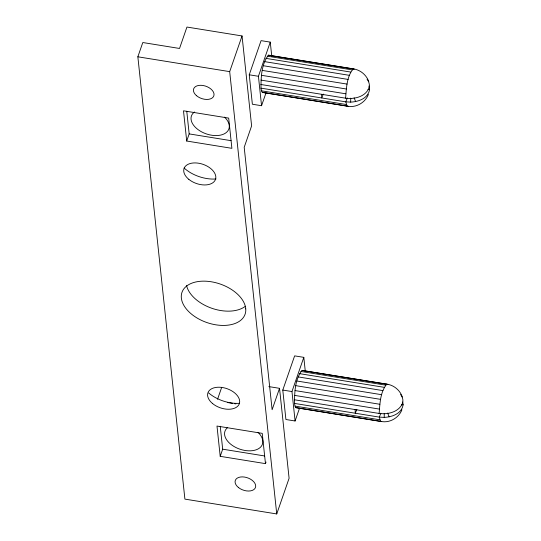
<?xml version="1.0" encoding="UTF-8"?>
<svg xmlns="http://www.w3.org/2000/svg" width="541" height="541" viewBox="0 0 541 541"><rect width="100%" height="100%" fill="white"/><g stroke="black" fill="none" stroke-linecap="round" stroke-linejoin="round"><path stroke-width="0.81" d="M368.793 81.691C366.433 74.901 360.387 69.904 353.266 68.849L268.485 55.155C261.377 64.088 261.005 77.079 260.985 88.142L345.767 101.843L350.683 102.121L350.717 98.151M402.328 396.959C399.968 390.169 393.922 385.172 386.801 384.124L302.02 370.423C294.913 379.356 294.547 392.353 294.52 403.417L379.302 417.111L384.218 417.395L384.252 413.425M367.075 79.209C368.908 81.664 370.118 85.005 368.888 87.987A19.672 13.288 -2.7 0 1 368.333 89.346C364.201 97.157 353.713 99.328 345.598 98.178C346.45 88.325 346.619 76.687 353.266 68.849M400.611 394.477C402.443 396.932 403.654 400.279 402.423 403.255A19.672 13.288 -2.7 0 1 401.868 404.621C397.736 412.431 387.248 414.595 379.133 413.452C379.985 403.593 380.154 391.955 386.801 384.124M369.084 85.999L369.611 89.515L369.05 91.652A19.74 13.336 -2.7 0 1 368.502 93.005C365.324 99.416 357.358 101.803 350.683 102.121M402.747 402.017L403.146 404.79L402.585 406.927A19.74 13.336 -2.7 0 1 402.037 408.279C398.859 414.69 390.893 417.07 384.218 417.395M279.528 388.33L289.097 478.264L276.742 513.95L184.9 499.113L137.854 56.798L142.797 42.529L179.531 48.46L186.943 27.05L242.05 35.949L251.612 125.891L244.201 147.301L272.116 409.74L279.528 388.33L268.836 386.599M186.706 141.032L183.494 110.81L228.681 118.107L231.893 148.335L186.706 141.032L189.174 133.898L186.767 111.23M276.742 513.95L229.688 71.635L242.05 35.949M265.962 93.011L261.56 105.718L252.376 104.237L249.245 74.793L261.073 40.636L270.257 42.124L271.738 56.027M261.56 105.718L258.429 76.281L270.257 42.124M217.563 399.251L221.682 387.356M266.016 462.048L265.469 463.637L220.207 456.327L222.682 449.186L220.241 426.274M299.504 408.266L295.095 420.993L285.912 419.505L282.781 390.068L294.629 355.863L303.812 357.351L305.286 371.248M295.095 420.993L291.964 391.549L303.812 357.351M323.315 94.08L321.746 97.962L321.577 94.303M347.336 97.962L345.767 101.843L347.085 106.063C355.802 108.18 365.216 102.743 368.407 94.472M356.85 409.348L355.281 413.229L355.112 409.571M380.871 413.229L379.302 417.111L380.621 421.331C389.337 423.447 398.751 418.017 401.943 409.747M367.975 89.508L369.611 89.515M401.51 404.783L403.146 404.79M270.372 55.561L354.321 69.126M267.254 56.156L352.042 69.85M265.935 58.367L350.717 72.061M264.617 61.633L349.398 75.334M263.379 65.738L348.167 79.439M262.324 70.404L347.106 84.098M261.506 75.3L346.294 88.995M137.854 56.798L229.688 71.635M249.245 74.793L258.429 76.281M260.992 80.102L345.78 93.803M260.816 84.484L345.598 98.178M260.985 88.142L261.492 90.834L346.274 104.528M261.492 90.834L262.297 92.369L347.085 106.063M348.133 106.34L262.297 92.369M189.174 133.898L231.075 140.667M387.856 384.394L302.02 370.423M300.789 371.424L385.577 385.124M299.471 373.635L384.252 387.336M298.152 376.908L382.933 390.602M296.914 381.013L381.703 394.707M295.859 385.672L380.641 399.366M295.041 390.575L379.829 404.269M282.781 390.068L291.964 391.549M294.527 395.376L379.315 409.07M294.351 399.758L379.133 413.452M294.52 403.417L295.028 406.102L379.809 419.802M295.028 406.102L295.832 407.637L380.621 421.331M381.669 421.608L295.832 407.637M227.707 402.565L232.637 403.363M234.287 403.627L235.93 403.89M222.682 449.186L264.644 455.968M268.485 55.155L269.54 55.432M354.118 97.793L355.633 101.6M387.654 413.067L389.168 416.868M265.469 463.637L262.243 433.361L216.988 426.051L220.207 456.327M216.001 178.976A29.288 17.867 19.1 0 1 184.102 168.035M239.514 403.302A29.288 17.867 19.1 0 1 208.664 392.962M245.35 306.287A33.407 20.382 19.1 0 1 211.49 308.16A33.407 20.382 19.1 0 1 186.577 285.526M224.488 117.106A19.828 12.098 19.1 0 1 223.954 133.992A19.828 12.098 19.1 0 1 197.999 129.576A19.828 12.098 19.1 0 1 194.462 111.994M258.023 432.374A19.828 12.098 19.1 0 1 257.719 449.152A19.828 12.098 19.1 0 1 232.062 445.229A19.828 12.098 19.1 0 1 227.443 427.701M245.749 308.904L245.634 307.843A33.407 20.382 19.1 0 0 211.078 281.739A33.407 20.382 19.1 0 0 181.316 297.672L181.438 298.733A33.407 20.382 19.1 0 0 215.987 324.843A33.407 20.382 19.1 0 0 245.749 308.904M212.518 403.505A16.629 10.144 19.1 0 0 239.223 403.992A16.629 10.144 19.1 0 0 219.159 387.221A16.629 10.144 19.1 0 0 212.518 403.505M188.816 179.335A16.629 10.144 19.1 0 0 215.419 179.565A16.629 10.144 19.1 0 0 195.091 162.915A16.629 10.144 19.1 0 0 188.816 179.335M238.412 487.482A10.678 6.512 19.1 0 0 255.453 487.522A10.678 6.512 19.1 0 0 242.294 476.885A10.678 6.512 19.1 0 0 238.412 487.482M196.532 95.696A10.678 6.512 19.1 0 0 213.729 96.115A10.678 6.512 19.1 0 0 200.948 85.295A10.678 6.512 19.1 0 0 196.532 95.696"/></g></svg>
